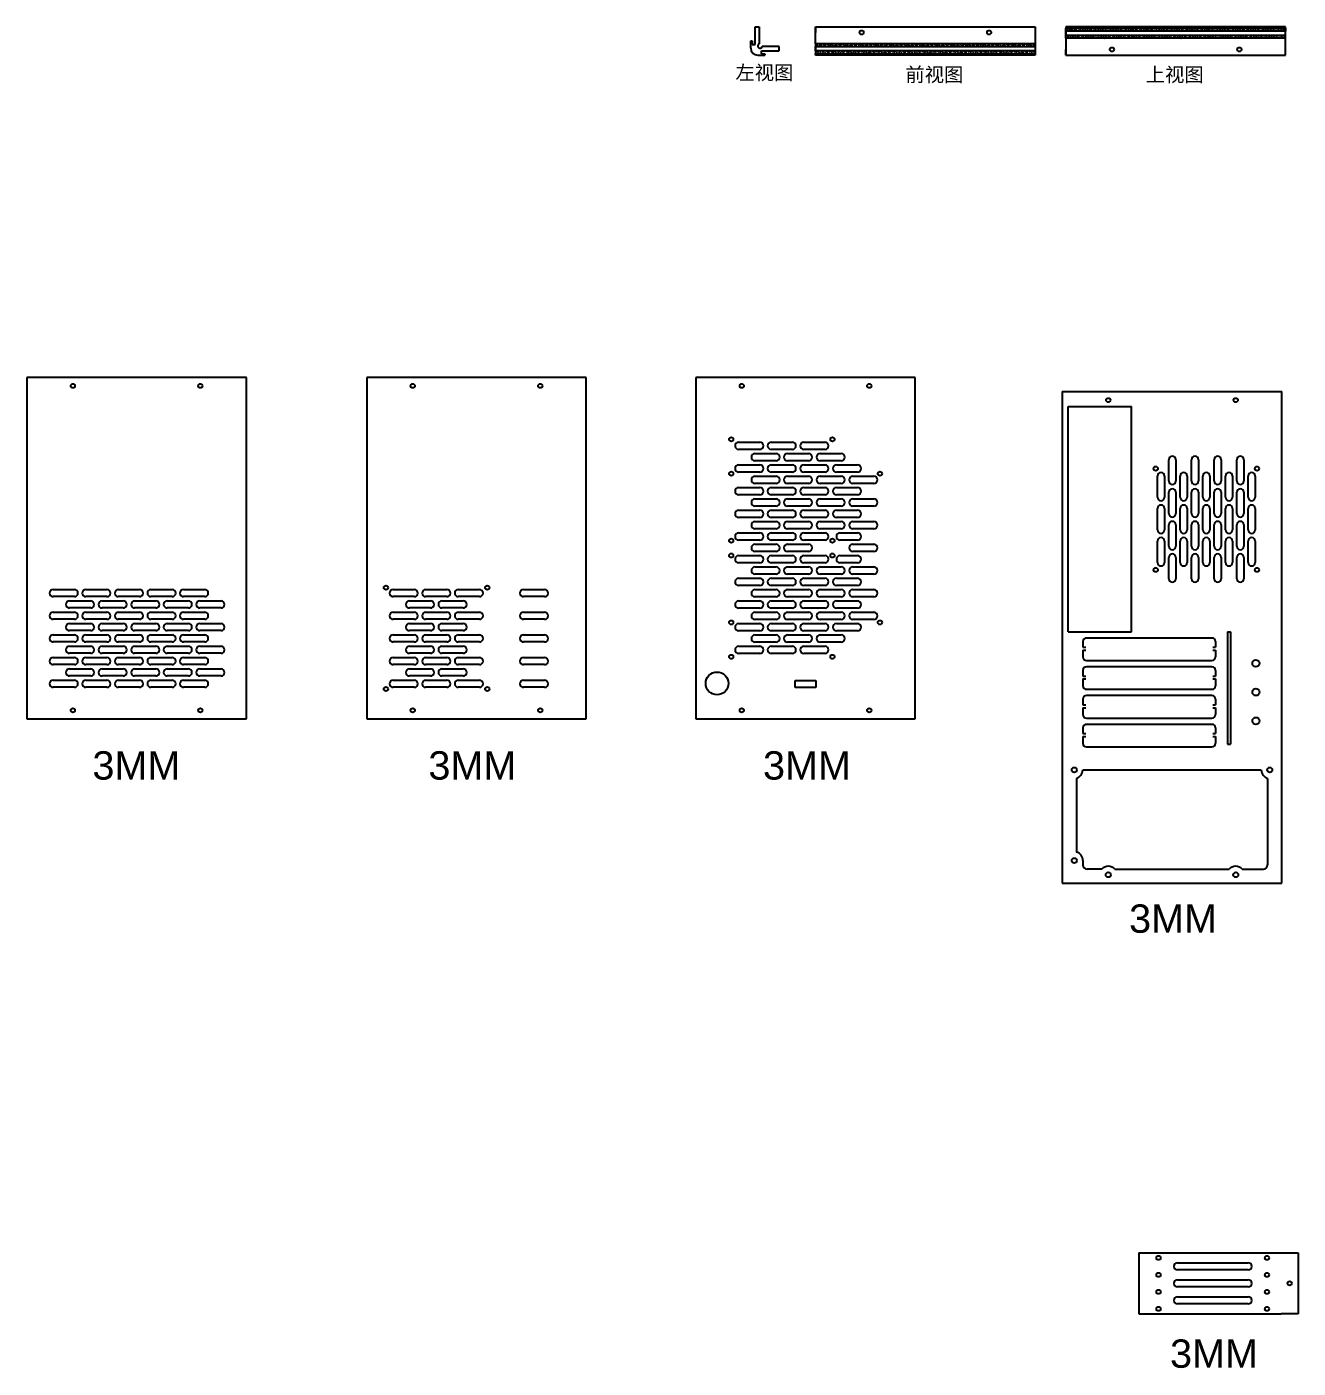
# Model space of a CAD drawing. Header units: millimetres. Extents: x 1161 to 6255, y 1546 to 2671.
# Drawn here: x 4456 to 5354, y 1648 to 2595 of the extents above; entities that cross this region are included whole.
import ezdxf

# ---------------------------------------------------------------- set-up
doc = ezdxf.new("R2010")
doc.units = ezdxf.units.MM
doc.linetypes.add('SLD-Solid', pattern=[0])
doc.styles.get("Standard").update_dxf_attribs({"font": 'arial.ttf'})

msp = doc.modelspace()

# ---------------------------------------------------------------- hatches: boundary and pattern name
h = msp.add_hatch()
h.set_pattern_fill('ANSI33', color=256, scale=0.4)
h.set_pattern_definition([(45, (588.9778, -189.0404), (-1.7960512, 1.7960512), []), (45, (590.774, -189.0404), (-1.7960512, 1.7960512), [1.27, -0.635])])
h.paths.add_polyline_path([(5344.584, 2592.21), (5344.584, 2594.21), (5189.584, 2594.21), (5189.584, 2592.21)])
h.paths.add_polyline_path([(5344.584, 2587.19), (5344.584, 2589.21), (5189.584, 2589.21), (5189.584, 2587.19)])
h = msp.add_hatch()
h.set_pattern_fill('ANSI33', color=256, scale=0.4)
h.set_pattern_definition([(45, (412.2905, -146.5035), (-1.7960512, 1.7960512), []), (45, (414.0865, -146.5035), (-1.7960512, 1.7960512), [1.27, -0.635])])
h.paths.add_polyline_path([(5012.897, 2578.21), (5012.897, 2576.21), (5167.897, 2576.21), (5167.897, 2578.21)])
h.paths.add_polyline_path([(5012.897, 2583.23), (5012.897, 2581.21), (5167.897, 2581.21), (5167.897, 2583.23)])

# ---------------------------------------------------------------- linework, layer by layer
for p, q in [((4970.122, 2582.71), (4970.122, 2595.21)), ((4970.122, 2595.21), (4973.122, 2595.21)), ((4973.122, 2595.21), (4973.122, 2583.23)), ((5012.897, 2595.21), (5167.897, 2595.21)), ((5012.897, 2583.23), (5012.897, 2595.21)), ((5012.897, 2595.21), (5012.897, 2591.21)), ((5167.897, 2595.21), (5167.897, 2583.23)), ((5344.584, 2595.21), (5189.584, 2595.21)), ((5189.584, 2595.21), (5189.584, 2594.21)), ((5189.584, 2589.21), (5189.584, 2594.21)), ((5189.584, 2594.21), (5344.584, 2594.21)), ((5344.584, 2592.21), (5344.584, 2595.21)), ((5344.584, 2594.21), (5344.584, 2592.21)), ((4967.122, 2580.21), (4967.122, 2585.21)), ((4967.122, 2585.21), (4968.122, 2585.21)), ((4968.122, 2585.21), (4968.122, 2582.71)), ((5344.584, 2592.21), (5189.584, 2592.21)), ((5189.584, 2592.21), (5189.584, 2589.21)), ((5189.584, 2589.21), (5344.584, 2589.21)), ((5189.584, 2587.19), (5189.584, 2589.21)), ((5344.584, 2587.19), (5189.584, 2587.19)), ((5189.584, 2587.19), (5189.584, 2575.21)), ((5344.584, 2589.21), (5344.584, 2592.21)), ((5344.584, 2587.19), (5344.584, 2589.21)), ((5344.584, 2575.21), (5344.584, 2587.19)), ((4968.122, 2582.71), (4970.122, 2582.71)), ((4972.122, 2575.21), (4977.122, 2575.21)), ((4974.622, 2576.21), (4974.622, 2578.21)), ((4974.622, 2578.21), (4987.122, 2578.21)), ((4974.622, 2576.21), (4977.122, 2576.21)), ((4987.122, 2581.21), (4975.142, 2581.21)), ((4977.122, 2576.21), (4977.122, 2575.21)), ((4987.122, 2578.21), (4987.122, 2581.21)), ((5167.897, 2583.23), (5012.897, 2583.23)), ((5012.897, 2583.23), (5012.897, 2581.21)), ((5012.897, 2581.21), (5167.897, 2581.21)), ((5012.897, 2578.21), (5012.897, 2581.21)), ((5012.897, 2581.21), (5012.897, 2576.21)), ((5167.897, 2578.21), (5012.897, 2578.21)), ((5012.897, 2576.21), (5167.897, 2576.21)), ((5012.897, 2575.21), (5012.897, 2576.21)), ((5167.897, 2575.21), (5012.897, 2575.21)), ((5167.897, 2583.23), (5167.897, 2581.21)), ((5167.897, 2581.21), (5167.897, 2578.21)), ((5167.897, 2576.21), (5167.897, 2578.21)), ((5167.897, 2578.21), (5167.897, 2575.21)), ((5189.584, 2575.21), (5189.584, 2579.21)), ((5189.584, 2575.21), (5344.584, 2575.21)), ((4456.069, 2347.791), (4456.069, 2106.811)), ((4611.069, 2347.791), (4456.069, 2347.791)), ((4611.069, 2106.811), (4611.069, 2347.791)), ((4696.008, 2347.791), (4696.008, 2106.811)), ((4851.008, 2347.791), (4696.008, 2347.791)), ((4851.008, 2106.811), (4851.008, 2347.791)), ((4928.289, 2347.791), (4928.289, 2106.811)), ((5083.289, 2347.791), (4928.289, 2347.791)), ((5083.289, 2106.811), (5083.289, 2347.791)), ((5186.99, 2337.709), (5186.99, 1990.713)), ((5186.99, 2337.709), (5341.99, 2337.709)), ((5341.99, 1990.713), (5341.99, 2337.709)), ((4958.528, 2301.974), (4973.528, 2301.974)), ((4981.528, 2301.974), (4996.528, 2301.974)), ((5004.528, 2301.974), (5019.528, 2301.974)), ((4973.528, 2296.974), (4958.528, 2296.974)), ((4970.028, 2293.974), (4985.028, 2293.974)), ((4996.528, 2296.974), (4981.528, 2296.974)), ((4993.028, 2293.974), (5008.028, 2293.974)), ((5019.528, 2296.974), (5004.528, 2296.974)), ((5019.528, 2296.974), (5012.028, 2296.974)), ((5016.028, 2293.974), (5031.028, 2293.974)), ((4958.528, 2285.974), (4973.528, 2285.974)), ((4985.028, 2288.974), (4970.028, 2288.974)), ((4981.528, 2285.974), (4996.528, 2285.974)), ((5008.028, 2288.974), (4993.028, 2288.974)), ((5004.528, 2285.974), (5019.528, 2285.974)), ((5031.028, 2288.974), (5016.028, 2288.974)), ((5027.528, 2285.974), (5042.528, 2285.974)), ((5262.239, 2274.676), (5262.239, 2289.676)), ((5267.239, 2289.676), (5267.239, 2274.676)), ((5278.239, 2274.676), (5278.239, 2289.676)), ((5283.239, 2289.676), (5283.239, 2274.676)), ((5294.239, 2274.676), (5294.239, 2289.676)), ((5299.239, 2289.676), (5299.239, 2274.676)), ((5310.239, 2274.676), (5310.239, 2289.676)), ((5315.239, 2289.676), (5315.239, 2274.676)), ((4973.528, 2280.974), (4958.528, 2280.974)), ((4970.028, 2277.974), (4985.028, 2277.974)), ((4985.028, 2272.974), (4970.028, 2272.974)), ((4996.528, 2280.974), (4981.528, 2280.974)), ((4993.028, 2277.974), (5008.028, 2277.974)), ((5008.028, 2272.974), (4993.028, 2272.974)), ((5019.528, 2280.974), (5004.528, 2280.974)), ((5016.028, 2277.974), (5031.028, 2277.974)), ((5031.028, 2272.974), (5016.028, 2272.974)), ((5042.528, 2280.974), (5027.528, 2280.974)), ((5039.028, 2277.974), (5054.028, 2277.974)), ((5054.028, 2272.974), (5039.028, 2272.974)), ((5254.239, 2263.176), (5254.239, 2278.176)), ((5259.239, 2278.176), (5259.239, 2263.176)), ((5270.239, 2263.176), (5270.239, 2278.176)), ((5275.239, 2278.176), (5275.239, 2263.176)), ((5286.239, 2263.176), (5286.239, 2278.176)), ((5291.239, 2278.176), (5291.239, 2263.176)), ((5302.239, 2263.176), (5302.239, 2278.176)), ((5307.239, 2278.176), (5307.239, 2263.176)), ((5318.239, 2263.176), (5318.239, 2278.176)), ((5323.239, 2278.176), (5323.239, 2263.176)), ((4958.528, 2269.974), (4973.528, 2269.974)), ((4973.528, 2264.974), (4958.528, 2264.974)), ((4981.528, 2269.974), (4996.528, 2269.974)), ((4996.528, 2264.974), (4981.528, 2264.974)), ((5004.528, 2269.974), (5019.528, 2269.974)), ((5019.528, 2264.974), (5004.528, 2264.974)), ((5027.528, 2269.974), (5042.528, 2269.974)), ((5042.528, 2264.974), (5027.528, 2264.974)), ((5262.239, 2251.676), (5262.239, 2266.676)), ((5267.239, 2266.676), (5267.239, 2251.676)), ((5278.239, 2251.676), (5278.239, 2266.676)), ((5283.239, 2266.676), (5283.239, 2251.676)), ((5294.239, 2251.676), (5294.239, 2266.676)), ((5299.239, 2266.676), (5299.239, 2251.676)), ((5310.239, 2251.676), (5310.239, 2266.676)), ((5315.239, 2266.676), (5315.239, 2251.676)), ((4958.528, 2253.974), (4973.528, 2253.974)), ((4970.028, 2261.974), (4985.028, 2261.974)), ((4985.028, 2256.974), (4970.028, 2256.974)), ((4981.528, 2253.974), (4996.528, 2253.974)), ((4993.028, 2261.974), (5008.028, 2261.974)), ((5008.028, 2256.974), (4993.028, 2256.974)), ((5004.528, 2253.974), (5019.528, 2253.974)), ((5016.028, 2261.974), (5031.028, 2261.974)), ((5031.028, 2256.974), (5016.028, 2256.974)), ((5027.528, 2253.974), (5042.528, 2253.974)), ((5039.028, 2261.974), (5054.028, 2261.974)), ((5054.028, 2256.974), (5039.028, 2256.974)), ((5254.239, 2240.176), (5254.239, 2255.176)), ((5259.239, 2255.176), (5259.239, 2240.176)), ((5270.239, 2240.176), (5270.239, 2255.176)), ((5275.239, 2255.176), (5275.239, 2240.176)), ((5286.239, 2240.176), (5286.239, 2255.176)), ((5291.239, 2255.176), (5291.239, 2240.176)), ((5302.239, 2240.176), (5302.239, 2255.176)), ((5307.239, 2255.176), (5307.239, 2240.176)), ((5318.239, 2240.176), (5318.239, 2255.176)), ((5323.239, 2255.176), (5323.239, 2240.176)), ((4973.528, 2248.974), (4958.528, 2248.974)), ((4970.028, 2245.974), (4985.028, 2245.974)), ((4996.528, 2248.974), (4981.528, 2248.974)), ((4993.028, 2245.974), (5008.028, 2245.974)), ((5019.528, 2248.974), (5004.528, 2248.974)), ((5016.028, 2245.974), (5031.028, 2245.974)), ((5042.528, 2248.974), (5027.528, 2248.974)), ((5039.028, 2245.974), (5054.028, 2245.974)), ((4958.528, 2237.974), (4973.528, 2237.974)), ((4985.028, 2240.974), (4970.028, 2240.974)), ((4981.528, 2237.974), (4996.528, 2237.974)), ((5008.028, 2240.974), (4993.028, 2240.974)), ((5004.528, 2237.974), (5019.528, 2237.974)), ((5031.028, 2240.974), (5016.028, 2240.974)), ((5030.028, 2237.974), (5042.528, 2237.974)), ((5054.028, 2240.974), (5039.028, 2240.974)), ((5262.239, 2228.676), (5262.239, 2243.676)), ((5267.239, 2243.676), (5267.239, 2228.676)), ((5278.239, 2228.676), (5278.239, 2243.676)), ((5283.239, 2243.676), (5283.239, 2228.676)), ((5294.239, 2228.676), (5294.239, 2243.676)), ((5299.239, 2243.676), (5299.239, 2228.676)), ((5310.239, 2228.676), (5310.239, 2243.676)), ((5315.239, 2243.676), (5315.239, 2228.676)), ((4973.528, 2232.974), (4958.528, 2232.974)), ((4970.028, 2229.974), (4985.028, 2229.974)), ((4985.028, 2224.974), (4970.028, 2224.974)), ((4996.528, 2232.974), (4981.528, 2232.974)), ((4993.028, 2229.974), (5008.028, 2229.974)), ((5008.028, 2224.974), (4993.028, 2224.974)), ((5019.528, 2232.974), (5004.528, 2232.974)), ((5042.528, 2232.974), (5030.028, 2232.974)), ((5039.028, 2229.974), (5054.028, 2229.974)), ((5054.028, 2224.974), (5039.028, 2224.974)), ((5254.239, 2217.176), (5254.239, 2232.176)), ((5259.239, 2232.176), (5259.239, 2217.176)), ((5270.239, 2217.176), (5270.239, 2232.176)), ((5275.239, 2232.176), (5275.239, 2217.176)), ((5286.239, 2217.176), (5286.239, 2232.176)), ((5291.239, 2232.176), (5291.239, 2217.176)), ((5302.239, 2217.176), (5302.239, 2232.176)), ((5307.239, 2232.176), (5307.239, 2217.176)), ((5318.239, 2217.176), (5318.239, 2232.176)), ((5323.239, 2232.176), (5323.239, 2217.176)), ((4958.528, 2221.974), (4973.528, 2221.974)), ((4973.528, 2216.974), (4958.528, 2216.974)), ((4981.528, 2221.974), (4996.528, 2221.974)), ((4996.528, 2216.974), (4981.528, 2216.974)), ((5004.528, 2221.974), (5019.528, 2221.974)), ((5019.528, 2216.974), (5004.528, 2216.974)), ((5030.028, 2221.974), (5042.528, 2221.974)), ((5042.528, 2216.974), (5030.028, 2216.974)), ((5262.239, 2205.676), (5262.239, 2220.676)), ((5267.239, 2220.676), (5267.239, 2205.676)), ((5278.239, 2205.676), (5278.239, 2220.676)), ((5283.239, 2220.676), (5283.239, 2205.676)), ((5294.239, 2205.676), (5294.239, 2220.676)), ((5299.239, 2220.676), (5299.239, 2205.676)), ((5310.239, 2205.676), (5310.239, 2220.676)), ((5315.239, 2220.676), (5315.239, 2205.676)), ((4456.069, 2211.791), (4456.069, 2207.541)), ((4696.008, 2211.791), (4696.008, 2207.541)), ((4958.528, 2205.974), (4973.528, 2205.974)), ((4970.028, 2213.974), (4985.028, 2213.974)), ((4985.028, 2208.974), (4970.028, 2208.974)), ((4981.528, 2205.974), (4996.528, 2205.974)), ((4993.028, 2213.974), (5008.028, 2213.974)), ((5008.028, 2208.974), (4993.028, 2208.974)), ((5004.528, 2205.974), (5019.528, 2205.974)), ((5016.028, 2213.974), (5031.028, 2213.974)), ((5031.028, 2208.974), (5016.028, 2208.974)), ((5027.528, 2205.974), (5042.528, 2205.974)), ((5039.028, 2213.974), (5054.028, 2213.974)), ((5054.028, 2208.974), (5039.028, 2208.974)), ((4474.665, 2198.036), (4489.665, 2198.036)), ((4497.665, 2198.036), (4512.665, 2198.036)), ((4520.665, 2198.036), (4535.665, 2198.036)), ((4543.665, 2198.036), (4558.665, 2198.036)), ((4566.665, 2198.036), (4581.665, 2198.036)), ((4714.604, 2198.036), (4729.604, 2198.036)), ((4737.604, 2198.036), (4752.604, 2198.036)), ((4760.604, 2198.036), (4775.604, 2198.036)), ((4806.604, 2198.036), (4821.604, 2198.036)), ((4973.528, 2200.974), (4958.528, 2200.974)), ((4970.028, 2197.974), (4985.028, 2197.974)), ((4996.528, 2200.974), (4981.528, 2200.974)), ((4993.028, 2197.974), (5008.028, 2197.974)), ((5019.528, 2200.974), (5004.528, 2200.974)), ((5016.028, 2197.974), (5031.028, 2197.974)), ((5042.528, 2200.974), (5027.528, 2200.974)), ((5039.028, 2197.974), (5054.028, 2197.974)), ((4489.665, 2193.036), (4474.665, 2193.036)), ((4486.165, 2190.036), (4501.165, 2190.036)), ((4512.665, 2193.036), (4497.665, 2193.036)), ((4509.165, 2190.036), (4524.165, 2190.036)), ((4535.665, 2193.036), (4520.665, 2193.036)), ((4532.165, 2190.036), (4547.165, 2190.036)), ((4558.665, 2193.036), (4543.665, 2193.036)), ((4555.165, 2190.036), (4570.165, 2190.036)), ((4581.665, 2193.036), (4566.665, 2193.036)), ((4578.165, 2190.036), (4593.165, 2190.036)), ((4729.604, 2193.036), (4714.604, 2193.036)), ((4726.104, 2190.036), (4741.104, 2190.036)), ((4752.604, 2193.036), (4737.604, 2193.036)), ((4749.104, 2190.036), (4764.104, 2190.036)), ((4775.604, 2193.036), (4760.604, 2193.036)), ((4821.604, 2193.036), (4806.604, 2193.036)), ((4958.528, 2189.974), (4973.528, 2189.974)), ((4985.028, 2192.974), (4970.028, 2192.974)), ((4981.528, 2189.974), (4996.528, 2189.974)), ((5008.028, 2192.974), (4993.028, 2192.974)), ((5004.528, 2189.974), (5019.528, 2189.974)), ((5031.028, 2192.974), (5016.028, 2192.974)), ((5027.528, 2189.974), (5042.528, 2189.974)), ((5054.028, 2192.974), (5039.028, 2192.974)), ((4474.665, 2182.036), (4489.665, 2182.036)), ((4501.165, 2185.036), (4486.165, 2185.036)), ((4497.665, 2182.036), (4512.665, 2182.036)), ((4524.165, 2185.036), (4509.165, 2185.036)), ((4520.665, 2182.036), (4535.665, 2182.036)), ((4547.165, 2185.036), (4532.165, 2185.036)), ((4543.665, 2182.036), (4558.665, 2182.036)), ((4570.165, 2185.036), (4555.165, 2185.036)), ((4566.665, 2182.036), (4581.665, 2182.036)), ((4593.165, 2185.036), (4578.165, 2185.036)), ((4714.604, 2182.036), (4729.604, 2182.036)), ((4741.104, 2185.036), (4726.104, 2185.036)), ((4737.604, 2182.036), (4752.604, 2182.036)), ((4764.104, 2185.036), (4749.104, 2185.036)), ((4760.604, 2182.036), (4775.604, 2182.036)), ((4806.604, 2182.036), (4821.604, 2182.036)), ((4973.528, 2184.974), (4958.528, 2184.974)), ((4970.028, 2181.974), (4985.028, 2181.974)), ((4996.528, 2184.974), (4981.528, 2184.974)), ((4993.028, 2181.974), (5008.028, 2181.974)), ((5019.528, 2184.974), (5004.528, 2184.974)), ((5016.028, 2181.974), (5031.028, 2181.974)), ((5042.528, 2184.974), (5027.528, 2184.974)), ((5039.028, 2181.974), (5054.028, 2181.974)), ((4489.665, 2177.036), (4474.665, 2177.036)), ((4486.165, 2174.036), (4501.165, 2174.036)), ((4501.165, 2169.036), (4486.165, 2169.036)), ((4512.665, 2177.036), (4497.665, 2177.036)), ((4509.165, 2174.036), (4524.165, 2174.036)), ((4524.165, 2169.036), (4509.165, 2169.036)), ((4535.665, 2177.036), (4520.665, 2177.036)), ((4532.165, 2174.036), (4547.165, 2174.036)), ((4547.165, 2169.036), (4532.165, 2169.036)), ((4558.665, 2177.036), (4543.665, 2177.036)), ((4555.165, 2174.036), (4570.165, 2174.036)), ((4570.165, 2169.036), (4555.165, 2169.036)), ((4581.665, 2177.036), (4566.665, 2177.036)), ((4578.165, 2174.036), (4593.165, 2174.036)), ((4593.165, 2169.036), (4578.165, 2169.036)), ((4729.604, 2177.036), (4714.604, 2177.036)), ((4726.104, 2174.036), (4741.104, 2174.036)), ((4741.104, 2169.036), (4726.104, 2169.036)), ((4752.604, 2177.036), (4737.604, 2177.036)), ((4749.104, 2174.036), (4764.104, 2174.036)), ((4764.104, 2169.036), (4749.104, 2169.036)), ((4775.604, 2177.036), (4760.604, 2177.036)), ((4821.604, 2177.036), (4806.604, 2177.036)), ((4958.528, 2173.974), (4973.528, 2173.974)), ((4973.528, 2168.974), (4958.528, 2168.974)), ((4985.028, 2176.974), (4970.028, 2176.974)), ((4981.528, 2173.974), (4996.528, 2173.974)), ((4996.528, 2168.974), (4981.528, 2168.974)), ((5008.028, 2176.974), (4993.028, 2176.974)), ((5004.528, 2173.974), (5019.528, 2173.974)), ((5019.528, 2168.974), (5004.528, 2168.974)), ((5031.028, 2176.974), (5016.028, 2176.974)), ((5027.528, 2173.974), (5042.528, 2173.974)), ((5042.528, 2168.974), (5027.528, 2168.974)), ((5054.028, 2176.974), (5039.028, 2176.974)), ((5303.723, 2168.277), (5303.723, 2088.902)), ((5303.723, 2168.277), (5305.723, 2168.277)), ((5305.723, 2168.277), (5305.723, 2088.902)), ((4474.665, 2166.036), (4489.665, 2166.036)), ((4489.665, 2161.036), (4474.665, 2161.036)), ((4497.665, 2166.036), (4512.665, 2166.036)), ((4512.665, 2161.036), (4497.665, 2161.036)), ((4520.665, 2166.036), (4535.665, 2166.036)), ((4535.665, 2161.036), (4520.665, 2161.036)), ((4543.665, 2166.036), (4558.665, 2166.036)), ((4558.665, 2161.036), (4543.665, 2161.036)), ((4566.665, 2166.036), (4581.665, 2166.036)), ((4581.665, 2161.036), (4566.665, 2161.036)), ((4714.604, 2166.036), (4729.604, 2166.036)), ((4729.604, 2161.036), (4714.604, 2161.036)), ((4737.604, 2166.036), (4752.604, 2166.036)), ((4752.604, 2161.036), (4737.604, 2161.036)), ((4760.604, 2166.036), (4775.604, 2166.036)), ((4775.604, 2161.036), (4760.604, 2161.036)), ((4806.604, 2166.036), (4821.604, 2166.036)), ((4821.604, 2161.036), (4806.604, 2161.036)), ((4970.028, 2165.974), (4985.028, 2165.974)), ((4985.028, 2160.974), (4970.028, 2160.974)), ((4993.028, 2165.974), (5008.028, 2165.974)), ((5008.028, 2160.974), (4993.028, 2160.974)), ((5016.028, 2165.974), (5031.028, 2165.974)), ((5031.028, 2160.974), (5016.028, 2160.974)), ((5201.58, 2161.292), (5201.58, 2157.292)), ((5295.255, 2161.292), (5295.255, 2157.292)), ((4474.665, 2150.036), (4489.665, 2150.036)), ((4486.165, 2158.036), (4501.165, 2158.036)), ((4501.165, 2153.036), (4486.165, 2153.036)), ((4497.665, 2150.036), (4512.665, 2150.036)), ((4509.165, 2158.036), (4524.165, 2158.036)), ((4524.165, 2153.036), (4509.165, 2153.036)), ((4520.665, 2150.036), (4535.665, 2150.036)), ((4532.165, 2158.036), (4547.165, 2158.036)), ((4547.165, 2153.036), (4532.165, 2153.036)), ((4543.665, 2150.036), (4558.665, 2150.036)), ((4555.165, 2158.036), (4570.165, 2158.036)), ((4570.165, 2153.036), (4555.165, 2153.036)), ((4566.665, 2150.036), (4581.665, 2150.036)), ((4578.165, 2158.036), (4593.165, 2158.036)), ((4593.165, 2153.036), (4578.165, 2153.036)), ((4714.604, 2150.036), (4729.604, 2150.036)), ((4726.104, 2158.036), (4741.104, 2158.036)), ((4741.104, 2153.036), (4726.104, 2153.036)), ((4737.604, 2150.036), (4752.604, 2150.036)), ((4749.104, 2158.036), (4764.104, 2158.036)), ((4764.104, 2153.036), (4749.104, 2153.036)), ((4760.604, 2150.036), (4775.604, 2150.036)), ((4806.604, 2150.036), (4821.604, 2150.036)), ((4958.528, 2157.974), (4973.528, 2157.974)), ((4973.528, 2152.974), (4958.528, 2152.974)), ((4981.528, 2157.974), (4996.528, 2157.974)), ((4996.528, 2152.974), (4981.528, 2152.974)), ((5004.528, 2157.974), (5019.528, 2157.974)), ((5019.528, 2152.974), (5004.528, 2152.974)), ((5201.58, 2157.292), (5203.58, 2157.292)), ((5201.58, 2155.292), (5201.58, 2150.497)), ((5201.58, 2155.292), (5203.58, 2155.292)), ((5293.255, 2157.292), (5295.255, 2157.292)), ((5293.255, 2155.292), (5295.255, 2155.292)), ((5295.255, 2155.292), (5295.255, 2150.497)), ((4489.665, 2145.036), (4474.665, 2145.036)), ((4486.165, 2142.036), (4501.165, 2142.036)), ((4512.665, 2145.036), (4497.665, 2145.036)), ((4509.165, 2142.036), (4524.165, 2142.036)), ((4535.665, 2145.036), (4520.665, 2145.036)), ((4532.165, 2142.036), (4547.165, 2142.036)), ((4558.665, 2145.036), (4543.665, 2145.036)), ((4555.165, 2142.036), (4570.165, 2142.036)), ((4581.665, 2145.036), (4566.665, 2145.036)), ((4578.165, 2142.036), (4593.165, 2142.036)), ((4729.604, 2145.036), (4714.604, 2145.036)), ((4726.104, 2142.036), (4741.104, 2142.036)), ((4752.604, 2145.036), (4737.604, 2145.036)), ((4749.104, 2142.036), (4764.104, 2142.036)), ((4775.604, 2145.036), (4760.604, 2145.036)), ((4821.604, 2145.036), (4806.604, 2145.036)), ((5201.58, 2140.972), (5201.58, 2136.972)), ((5295.255, 2140.972), (5295.255, 2136.972)), ((4474.665, 2134.036), (4489.665, 2134.036)), ((4501.165, 2137.036), (4486.165, 2137.036)), ((4497.665, 2134.036), (4512.665, 2134.036)), ((4524.165, 2137.036), (4509.165, 2137.036)), ((4520.665, 2134.036), (4535.665, 2134.036)), ((4547.165, 2137.036), (4532.165, 2137.036)), ((4543.665, 2134.036), (4558.665, 2134.036)), ((4570.165, 2137.036), (4555.165, 2137.036)), ((4566.665, 2134.036), (4581.665, 2134.036)), ((4593.165, 2137.036), (4578.165, 2137.036)), ((4714.604, 2134.036), (4729.604, 2134.036)), ((4741.104, 2137.036), (4726.104, 2137.036)), ((4737.604, 2134.036), (4752.604, 2134.036)), ((4764.104, 2137.036), (4749.104, 2137.036)), ((4760.604, 2134.036), (4775.604, 2134.036)), ((4806.604, 2134.036), (4821.604, 2134.036)), ((4998.539, 2133.811), (5013.039, 2133.811)), ((4998.539, 2128.811), (4998.539, 2133.811)), ((5013.039, 2133.811), (5013.039, 2128.811)), ((5201.58, 2136.972), (5203.58, 2136.972)), ((5201.58, 2134.972), (5201.58, 2130.177)), ((5201.58, 2134.972), (5203.58, 2134.972)), ((5293.255, 2136.972), (5295.255, 2136.972)), ((5293.255, 2134.972), (5295.255, 2134.972)), ((5295.255, 2134.972), (5295.255, 2130.177)), ((4489.665, 2129.036), (4474.665, 2129.036)), ((4512.665, 2129.036), (4497.665, 2129.036)), ((4535.665, 2129.036), (4520.665, 2129.036)), ((4558.665, 2129.036), (4543.665, 2129.036)), ((4581.665, 2129.036), (4566.665, 2129.036)), ((4729.604, 2129.036), (4714.604, 2129.036)), ((4752.604, 2129.036), (4737.604, 2129.036)), ((4775.604, 2129.036), (4760.604, 2129.036)), ((4821.604, 2129.036), (4806.604, 2129.036)), ((5013.039, 2128.811), (4998.539, 2128.811)), ((5201.58, 2120.652), (5201.58, 2116.652)), ((5201.58, 2116.652), (5203.58, 2116.652)), ((5201.58, 2114.652), (5201.58, 2109.857)), ((5201.58, 2114.652), (5203.58, 2114.652)), ((5293.255, 2116.652), (5295.255, 2116.652)), ((5293.255, 2114.652), (5295.255, 2114.652)), ((5295.255, 2120.652), (5295.255, 2116.652)), ((5295.255, 2114.652), (5295.255, 2109.857)), ((4456.069, 2106.811), (4611.069, 2106.811)), ((4696.008, 2106.811), (4851.008, 2106.811)), ((4928.289, 2106.811), (5083.289, 2106.811)), ((5201.58, 2100.332), (5201.58, 2096.332)), ((5201.58, 2096.332), (5203.58, 2096.332)), ((5201.58, 2094.332), (5201.58, 2089.537)), ((5201.58, 2094.332), (5203.58, 2094.332)), ((5293.255, 2096.332), (5295.255, 2096.332)), ((5293.255, 2094.332), (5295.255, 2094.332)), ((5295.255, 2100.332), (5295.255, 2096.332)), ((5295.255, 2094.332), (5295.255, 2089.537)), ((5303.723, 2088.902), (5305.723, 2088.902)), ((5196.99, 2064.713), (5196.99, 2012.713)), ((5201.49, 2070.713), (5327.49, 2070.713)), ((5331.99, 2064.713), (5331.99, 2003.713)), ((5201.49, 2006.713), (5201.49, 2003.713)), ((5214.917, 2000.713), (5204.49, 2000.713)), ((5224.063, 2000.713), (5304.917, 2000.713)), ((5314.063, 2000.713), (5328.99, 2000.713)), ((5186.99, 1990.713), (5341.99, 1990.713)), ((5240.952, 1729.838), (5341.552, 1729.838)), ((5240.952, 1729.838), (5240.952, 1686.838)), ((5341.552, 1729.838), (5347.552, 1729.838)), ((5347.552, 1729.838), (5353.552, 1729.838)), ((5353.552, 1729.838), (5353.552, 1686.838)), ((5268.252, 1722.838), (5318.252, 1722.838)), ((5318.252, 1717.838), (5268.252, 1717.838)), ((5268.252, 1710.838), (5318.252, 1710.838)), ((5318.252, 1705.838), (5268.252, 1705.838)), ((5268.252, 1698.838), (5318.252, 1698.838)), ((5240.952, 1686.838), (5341.552, 1686.838)), ((5318.252, 1693.838), (5268.252, 1693.838)), ((5353.552, 1686.838), (5341.552, 1686.838))]:
    msp.add_line(p, q)
at = {"color": 7, "linetype": 'SLD-Solid'}
for p, q in [((5191.166, 2168.172), (5191.166, 2327.176)), ((5191.166, 2327.176), (5235.87, 2327.176)), ((5235.87, 2168.172), (5235.87, 2327.176)), ((5191.166, 2168.172), (5235.87, 2168.172)), ((5292.715, 2163.832), (5204.12, 2163.832)), ((5204.12, 2147.957), (5292.715, 2147.957)), ((5292.715, 2143.512), (5204.12, 2143.512)), ((5204.12, 2127.637), (5292.715, 2127.637)), ((5292.715, 2123.192), (5204.12, 2123.192)), ((5204.12, 2107.317), (5292.715, 2107.317)), ((5292.715, 2102.872), (5204.12, 2102.872)), ((5204.12, 2086.997), (5292.715, 2086.997))]:
    msp.add_line(p, q, dxfattribs=at)
for centre, radius in [((5045.397, 2591.21), 1.5), ((5135.397, 2591.21), 1.5), ((5222.084, 2579.21), 1.5), ((5312.084, 2579.21), 1.5), ((4488.569, 2341.791), 1.5), ((4578.569, 2341.791), 1.5), ((4728.508, 2341.791), 1.5), ((4818.508, 2341.791), 1.5), ((4960.789, 2341.791), 1.5), ((5050.789, 2341.791), 1.5), ((5219.49, 2331.709), 1.5), ((5309.49, 2331.709), 1.5), ((4953.289, 2304.051), 1.5), ((5024.789, 2304.051), 1.5), ((5252.989, 2283.426), 1.5), ((5324.489, 2283.426), 1.5), ((4953.289, 2279.801), 1.5), ((5058.289, 2279.801), 1.5), ((4953.289, 2232.551), 1.5), ((5024.789, 2232.551), 1.5), ((4953.289, 2222.051), 1.5), ((5024.789, 2222.051), 1.5), ((5252.989, 2211.926), 1.5), ((5324.489, 2211.926), 1.5), ((4709.589, 2199.346), 1.5), ((4781.089, 2199.346), 1.5), ((4953.289, 2174.801), 1.5), ((5058.289, 2174.801), 1.5), ((4953.289, 2150.551), 1.5), ((5024.789, 2150.551), 1.5), ((4943.289, 2131.811), 8), ((5323.723, 2145.957), 2.5), ((4709.589, 2127.846), 1.5), ((4781.089, 2127.846), 1.5), ((5323.723, 2125.637), 2.5), ((4488.569, 2112.811), 1.5), ((4578.569, 2112.811), 1.5), ((4728.508, 2112.811), 1.5), ((4818.508, 2112.811), 1.5), ((4960.789, 2112.811), 1.5), ((5050.789, 2112.811), 1.5), ((5323.723, 2105.317), 2.5), ((5195.49, 2070.713), 1.75), ((5333.49, 2070.713), 1.75), ((5195.49, 2006.713), 1.75), ((5219.49, 1996.713), 1.75), ((5309.49, 1996.713), 1.75), ((5254.952, 1726.338), 1.5), ((5331.552, 1726.338), 1.5), ((5254.952, 1714.338), 1.5), ((5331.552, 1714.338), 1.5), ((5347.552, 1708.338), 1.5), ((5254.952, 1702.338), 1.5), ((5331.552, 1702.338), 1.5), ((5254.952, 1690.338), 1.5), ((5331.552, 1690.338), 1.5)]:
    msp.add_circle(centre, radius)
for centre, radius, start, end in [((4972.122, 2580.21), 5, 180, 270), ((4973.622, 2581.71), 1.6, 108.209957, 341.790043), ((4958.528, 2299.474), 2.5, 90, 270), ((4973.528, 2299.474), 2.5, 270, 90), ((4981.528, 2299.474), 2.5, 90, 270), ((4996.528, 2299.474), 2.5, 270, 90), ((5004.528, 2299.474), 2.5, 90, 270), ((5019.528, 2299.474), 2.5, 270, 90), ((4970.028, 2291.474), 2.5, 90, 270), ((4985.028, 2291.474), 2.5, 270, 90), ((4993.028, 2291.474), 2.5, 90, 270), ((5008.028, 2291.474), 2.5, 270, 90), ((5016.028, 2291.474), 2.5, 90, 270), ((5031.028, 2291.474), 2.5, 270, 90), ((5264.739, 2289.676), 2.5, 0, 180), ((5280.739, 2289.676), 2.5, 0, 180), ((5296.739, 2289.676), 2.5, 0, 180), ((5312.739, 2289.676), 2.5, 0, 180), ((4958.528, 2283.474), 2.5, 90, 270), ((4973.528, 2283.474), 2.5, 270, 90), ((4981.528, 2283.474), 2.5, 90, 270), ((4996.528, 2283.474), 2.5, 270, 90), ((5004.528, 2283.474), 2.5, 90, 270), ((5019.528, 2283.474), 2.5, 270, 90), ((5027.528, 2283.474), 2.5, 90, 270), ((5042.528, 2283.474), 2.5, 270, 90), ((4970.028, 2275.474), 2.5, 90, 270), ((4985.028, 2275.474), 2.5, 270, 90), ((4993.028, 2275.474), 2.5, 90, 270), ((5008.028, 2275.474), 2.5, 270, 90), ((5016.028, 2275.474), 2.5, 90, 270), ((5031.028, 2275.474), 2.5, 270, 90), ((5039.028, 2275.474), 2.5, 90, 270), ((5054.028, 2275.474), 2.5, 270, 90), ((5256.739, 2278.176), 2.5, 0, 180), ((5264.739, 2274.676), 2.5, 180, 0), ((5272.739, 2278.176), 2.5, 0, 180), ((5280.739, 2274.676), 2.5, 180, 0), ((5288.739, 2278.176), 2.5, 0, 180), ((5296.739, 2274.676), 2.5, 180, 0), ((5304.739, 2278.176), 2.5, 0, 180), ((5312.739, 2274.676), 2.5, 180, 0), ((5320.739, 2278.176), 2.5, 0, 180), ((4958.528, 2267.474), 2.5, 90, 270), ((4973.528, 2267.474), 2.5, 270, 90), ((4981.528, 2267.474), 2.5, 90, 270), ((4996.528, 2267.474), 2.5, 270, 90), ((5004.528, 2267.474), 2.5, 90, 270), ((5019.528, 2267.474), 2.5, 270, 90), ((5027.528, 2267.474), 2.5, 90, 270), ((5042.528, 2267.474), 2.5, 270, 90), ((5256.739, 2263.176), 2.5, 180, 0), ((5264.739, 2266.676), 2.5, 0, 180), ((5272.739, 2263.176), 2.5, 180, 0), ((5280.739, 2266.676), 2.5, 0, 180), ((5288.739, 2263.176), 2.5, 180, 0), ((5296.739, 2266.676), 2.5, 0, 180), ((5304.739, 2263.176), 2.5, 180, 0), ((5312.739, 2266.676), 2.5, 0, 180), ((5320.739, 2263.176), 2.5, 180, 0), ((4958.528, 2251.474), 2.5, 90, 270), ((4970.028, 2259.474), 2.5, 90, 270), ((4973.528, 2251.474), 2.5, 270, 90), ((4981.528, 2251.474), 2.5, 90, 270), ((4985.028, 2259.474), 2.5, 270, 90), ((4993.028, 2259.474), 2.5, 90, 270), ((4996.528, 2251.474), 2.5, 270, 90), ((5004.528, 2251.474), 2.5, 90, 270), ((5008.028, 2259.474), 2.5, 270, 90), ((5016.028, 2259.474), 2.5, 90, 270), ((5019.528, 2251.474), 2.5, 270, 90), ((5027.528, 2251.474), 2.5, 90, 270), ((5031.028, 2259.474), 2.5, 270, 90), ((5039.028, 2259.474), 2.5, 90, 270), ((5042.528, 2251.474), 2.5, 270, 90), ((5054.028, 2259.474), 2.5, 270, 90), ((5256.739, 2255.176), 2.5, 0, 180), ((5272.739, 2255.176), 2.5, 0, 180), ((5288.739, 2255.176), 2.5, 0, 180), ((5304.739, 2255.176), 2.5, 0, 180), ((5320.739, 2255.176), 2.5, 0, 180), ((4970.028, 2243.474), 2.5, 90, 270), ((4985.028, 2243.474), 2.5, 270, 90), ((4993.028, 2243.474), 2.5, 90, 270), ((5008.028, 2243.474), 2.5, 270, 90), ((5016.028, 2243.474), 2.5, 90, 270), ((5031.028, 2243.474), 2.5, 270, 90), ((5039.028, 2243.474), 2.5, 90, 270), ((5054.028, 2243.474), 2.5, 270, 90), ((5264.739, 2251.676), 2.5, 180, 0), ((5264.739, 2243.676), 2.5, 0, 180), ((5280.739, 2251.676), 2.5, 180, 0), ((5280.739, 2243.676), 2.5, 0, 180), ((5296.739, 2251.676), 2.5, 180, 0), ((5296.739, 2243.676), 2.5, 0, 180), ((5312.739, 2251.676), 2.5, 180, 0), ((5312.739, 2243.676), 2.5, 0, 180), ((4958.528, 2235.474), 2.5, 90, 270), ((4973.528, 2235.474), 2.5, 270, 90), ((4981.528, 2235.474), 2.5, 90, 270), ((4996.528, 2235.474), 2.5, 270, 90), ((5004.528, 2235.474), 2.5, 90, 270), ((5019.528, 2235.474), 2.5, 270, 90), ((5030.028, 2235.474), 2.5, 90, 270), ((5042.528, 2235.474), 2.5, 270, 90), ((5256.739, 2240.176), 2.5, 180, 0), ((5256.739, 2232.176), 2.5, 0, 180), ((5272.739, 2240.176), 2.5, 180, 0), ((5272.739, 2232.176), 2.5, 0, 180), ((5288.739, 2240.176), 2.5, 180, 0), ((5288.739, 2232.176), 2.5, 0, 180), ((5304.739, 2240.176), 2.5, 180, 0), ((5304.739, 2232.176), 2.5, 0, 180), ((5320.739, 2240.176), 2.5, 180, 0), ((5320.739, 2232.176), 2.5, 0, 180), ((4970.028, 2227.474), 2.5, 90, 270), ((4985.028, 2227.474), 2.5, 270, 90), ((4993.028, 2227.474), 2.5, 90, 270), ((5008.028, 2227.474), 2.5, 270, 90), ((5039.028, 2227.474), 2.5, 90, 270), ((5054.028, 2227.474), 2.5, 270, 90), ((5264.739, 2228.676), 2.5, 180, 0), ((5280.739, 2228.676), 2.5, 180, 0), ((5296.739, 2228.676), 2.5, 180, 0), ((5312.739, 2228.676), 2.5, 180, 0), ((4958.528, 2219.474), 2.5, 90, 270), ((4973.528, 2219.474), 2.5, 270, 90), ((4981.528, 2219.474), 2.5, 90, 270), ((4996.528, 2219.474), 2.5, 270, 90), ((5004.528, 2219.474), 2.5, 90, 270), ((5019.528, 2219.474), 2.5, 270, 90), ((5030.028, 2219.474), 2.5, 90, 270), ((5042.528, 2219.474), 2.5, 270, 90), ((5256.739, 2217.176), 2.5, 180, 0), ((5264.739, 2220.676), 2.5, 0, 180), ((5272.739, 2217.176), 2.5, 180, 0), ((5280.739, 2220.676), 2.5, 0, 180), ((5288.739, 2217.176), 2.5, 180, 0), ((5296.739, 2220.676), 2.5, 0, 180), ((5304.739, 2217.176), 2.5, 180, 0), ((5312.739, 2220.676), 2.5, 0, 180), ((5320.739, 2217.176), 2.5, 180, 0), ((4958.528, 2203.474), 2.5, 90, 270), ((4970.028, 2211.474), 2.5, 90, 270), ((4973.528, 2203.474), 2.5, 270, 90), ((4981.528, 2203.474), 2.5, 90, 270), ((4985.028, 2211.474), 2.5, 270, 90), ((4993.028, 2211.474), 2.5, 90, 270), ((4996.528, 2203.474), 2.5, 270, 90), ((5004.528, 2203.474), 2.5, 90, 270), ((5008.028, 2211.474), 2.5, 270, 90), ((5016.028, 2211.474), 2.5, 90, 270), ((5019.528, 2203.474), 2.5, 270, 90), ((5027.528, 2203.474), 2.5, 90, 270), ((5031.028, 2211.474), 2.5, 270, 90), ((5039.028, 2211.474), 2.5, 90, 270), ((5042.528, 2203.474), 2.5, 270, 90), ((5054.028, 2211.474), 2.5, 270, 90), ((4474.665, 2195.536), 2.5, 90, 270), ((4489.665, 2195.536), 2.5, 270, 90), ((4497.665, 2195.536), 2.5, 90, 270), ((4512.665, 2195.536), 2.5, 270, 90), ((4520.665, 2195.536), 2.5, 90, 270), ((4535.665, 2195.536), 2.5, 270, 90), ((4543.665, 2195.536), 2.5, 90, 270), ((4558.665, 2195.536), 2.5, 270, 90), ((4566.665, 2195.536), 2.5, 90, 270), ((4581.665, 2195.536), 2.5, 270, 90), ((4714.604, 2195.536), 2.5, 90, 270), ((4729.604, 2195.536), 2.5, 270, 90), ((4737.604, 2195.536), 2.5, 90, 270), ((4752.604, 2195.536), 2.5, 270, 90), ((4760.604, 2195.536), 2.5, 90, 270), ((4775.604, 2195.536), 2.5, 270, 90), ((4806.604, 2195.536), 2.5, 90, 270), ((4821.604, 2195.536), 2.5, 270, 90), ((4970.028, 2195.474), 2.5, 90, 270), ((4985.028, 2195.474), 2.5, 270, 90), ((4993.028, 2195.474), 2.5, 90, 270), ((5008.028, 2195.474), 2.5, 270, 90), ((5016.028, 2195.474), 2.5, 90, 270), ((5031.028, 2195.474), 2.5, 270, 90), ((5039.028, 2195.474), 2.5, 90, 270), ((5054.028, 2195.474), 2.5, 270, 90), ((5264.739, 2205.676), 2.5, 180, 0), ((5280.739, 2205.676), 2.5, 180, 0), ((5296.739, 2205.676), 2.5, 180, 0), ((5312.739, 2205.676), 2.5, 180, 0), ((4486.165, 2187.536), 2.5, 90, 270), ((4501.165, 2187.536), 2.5, 270, 90), ((4509.165, 2187.536), 2.5, 90, 270), ((4524.165, 2187.536), 2.5, 270, 90), ((4532.165, 2187.536), 2.5, 90, 270), ((4547.165, 2187.536), 2.5, 270, 90), ((4555.165, 2187.536), 2.5, 90, 270), ((4570.165, 2187.536), 2.5, 270, 90), ((4578.165, 2187.536), 2.5, 90, 270), ((4593.165, 2187.536), 2.5, 270, 90), ((4726.104, 2187.536), 2.5, 90, 270), ((4741.104, 2187.536), 2.5, 270, 90), ((4749.104, 2187.536), 2.5, 90, 270), ((4764.104, 2187.536), 2.5, 270, 90), ((4958.528, 2187.474), 2.5, 90, 270), ((4973.528, 2187.474), 2.5, 270, 90), ((4981.528, 2187.474), 2.5, 90, 270), ((4996.528, 2187.474), 2.5, 270, 90), ((5004.528, 2187.474), 2.5, 90, 270), ((5019.528, 2187.474), 2.5, 270, 90), ((5027.528, 2187.474), 2.5, 90, 270), ((5042.528, 2187.474), 2.5, 270, 90), ((4474.665, 2179.536), 2.5, 90, 270), ((4489.665, 2179.536), 2.5, 270, 90), ((4497.665, 2179.536), 2.5, 90, 270), ((4512.665, 2179.536), 2.5, 270, 90), ((4520.665, 2179.536), 2.5, 90, 270), ((4535.665, 2179.536), 2.5, 270, 90), ((4543.665, 2179.536), 2.5, 90, 270), ((4558.665, 2179.536), 2.5, 270, 90), ((4566.665, 2179.536), 2.5, 90, 270), ((4581.665, 2179.536), 2.5, 270, 90), ((4714.604, 2179.536), 2.5, 90, 270), ((4729.604, 2179.536), 2.5, 270, 90), ((4737.604, 2179.536), 2.5, 90, 270), ((4752.604, 2179.536), 2.5, 270, 90), ((4760.604, 2179.536), 2.5, 90, 270), ((4775.604, 2179.536), 2.5, 270, 90), ((4806.604, 2179.536), 2.5, 90, 270), ((4821.604, 2179.536), 2.5, 270, 90), ((4970.028, 2179.474), 2.5, 90, 270), ((4985.028, 2179.474), 2.5, 270, 90), ((4993.028, 2179.474), 2.5, 90, 270), ((5008.028, 2179.474), 2.5, 270, 90), ((5016.028, 2179.474), 2.5, 90, 270), ((5031.028, 2179.474), 2.5, 270, 90), ((5039.028, 2179.474), 2.5, 90, 270), ((5054.028, 2179.474), 2.5, 270, 90), ((4486.165, 2171.536), 2.5, 90, 270), ((4501.165, 2171.536), 2.5, 270, 90), ((4509.165, 2171.536), 2.5, 90, 270), ((4524.165, 2171.536), 2.5, 270, 90), ((4532.165, 2171.536), 2.5, 90, 270), ((4547.165, 2171.536), 2.5, 270, 90), ((4555.165, 2171.536), 2.5, 90, 270), ((4570.165, 2171.536), 2.5, 270, 90), ((4578.165, 2171.536), 2.5, 90, 270), ((4593.165, 2171.536), 2.5, 270, 90), ((4726.104, 2171.536), 2.5, 90, 270), ((4741.104, 2171.536), 2.5, 270, 90), ((4749.104, 2171.536), 2.5, 90, 270), ((4764.104, 2171.536), 2.5, 270, 90), ((4958.528, 2171.474), 2.5, 90, 270), ((4973.528, 2171.474), 2.5, 270, 90), ((4981.528, 2171.474), 2.5, 90, 270), ((4996.528, 2171.474), 2.5, 270, 90), ((5004.528, 2171.474), 2.5, 90, 270), ((5019.528, 2171.474), 2.5, 270, 90), ((5027.528, 2171.474), 2.5, 90, 270), ((5042.528, 2171.474), 2.5, 270, 90), ((4474.665, 2163.536), 2.5, 90, 270), ((4489.665, 2163.536), 2.5, 270, 90), ((4497.665, 2163.536), 2.5, 90, 270), ((4512.665, 2163.536), 2.5, 270, 90), ((4520.665, 2163.536), 2.5, 90, 270), ((4535.665, 2163.536), 2.5, 270, 90), ((4543.665, 2163.536), 2.5, 90, 270), ((4558.665, 2163.536), 2.5, 270, 90), ((4566.665, 2163.536), 2.5, 90, 270), ((4581.665, 2163.536), 2.5, 270, 90), ((4714.604, 2163.536), 2.5, 90, 270), ((4729.604, 2163.536), 2.5, 270, 90), ((4737.604, 2163.536), 2.5, 90, 270), ((4752.604, 2163.536), 2.5, 270, 90), ((4760.604, 2163.536), 2.5, 90, 270), ((4775.604, 2163.536), 2.5, 270, 90), ((4806.604, 2163.536), 2.5, 90, 270), ((4821.604, 2163.536), 2.5, 270, 90), ((4970.028, 2163.474), 2.5, 90, 270), ((4985.028, 2163.474), 2.5, 270, 90), ((4993.028, 2163.474), 2.5, 90, 270), ((5008.028, 2163.474), 2.5, 270, 90), ((5016.028, 2163.474), 2.5, 90, 270), ((5031.028, 2163.474), 2.5, 270, 90), ((4474.665, 2147.536), 2.5, 90, 270), ((4486.165, 2155.536), 2.5, 90, 270), ((4489.665, 2147.536), 2.5, 270, 90), ((4497.665, 2147.536), 2.5, 90, 270), ((4501.165, 2155.536), 2.5, 270, 90), ((4509.165, 2155.536), 2.5, 90, 270), ((4512.665, 2147.536), 2.5, 270, 90), ((4520.665, 2147.536), 2.5, 90, 270), ((4524.165, 2155.536), 2.5, 270, 90), ((4532.165, 2155.536), 2.5, 90, 270), ((4535.665, 2147.536), 2.5, 270, 90), ((4543.665, 2147.536), 2.5, 90, 270), ((4547.165, 2155.536), 2.5, 270, 90), ((4555.165, 2155.536), 2.5, 90, 270), ((4558.665, 2147.536), 2.5, 270, 90), ((4566.665, 2147.536), 2.5, 90, 270), ((4570.165, 2155.536), 2.5, 270, 90), ((4578.165, 2155.536), 2.5, 90, 270), ((4581.665, 2147.536), 2.5, 270, 90), ((4593.165, 2155.536), 2.5, 270, 90), ((4714.604, 2147.536), 2.5, 90, 270), ((4726.104, 2155.536), 2.5, 90, 270), ((4729.604, 2147.536), 2.5, 270, 90), ((4737.604, 2147.536), 2.5, 90, 270), ((4741.104, 2155.536), 2.5, 270, 90), ((4749.104, 2155.536), 2.5, 90, 270), ((4752.604, 2147.536), 2.5, 270, 90), ((4760.604, 2147.536), 2.5, 90, 270), ((4764.104, 2155.536), 2.5, 270, 90), ((4775.604, 2147.536), 2.5, 270, 90), ((4806.604, 2147.536), 2.5, 90, 270), ((4821.604, 2147.536), 2.5, 270, 90), ((4958.528, 2155.474), 2.5, 90, 270), ((4973.528, 2155.474), 2.5, 270, 90), ((4981.528, 2155.474), 2.5, 90, 270), ((4996.528, 2155.474), 2.5, 270, 90), ((5004.528, 2155.474), 2.5, 90, 270), ((5019.528, 2155.474), 2.5, 270, 90), ((4486.165, 2139.536), 2.5, 90, 270), ((4501.165, 2139.536), 2.5, 270, 90), ((4509.165, 2139.536), 2.5, 90, 270), ((4524.165, 2139.536), 2.5, 270, 90), ((4532.165, 2139.536), 2.5, 90, 270), ((4547.165, 2139.536), 2.5, 270, 90), ((4555.165, 2139.536), 2.5, 90, 270), ((4570.165, 2139.536), 2.5, 270, 90), ((4578.165, 2139.536), 2.5, 90, 270), ((4593.165, 2139.536), 2.5, 270, 90), ((4726.104, 2139.536), 2.5, 90, 270), ((4741.104, 2139.536), 2.5, 270, 90), ((4749.104, 2139.536), 2.5, 90, 270), ((4764.104, 2139.536), 2.5, 270, 90), ((4474.665, 2131.536), 2.5, 90, 270), ((4489.665, 2131.536), 2.5, 270, 90), ((4497.665, 2131.536), 2.5, 90, 270), ((4512.665, 2131.536), 2.5, 270, 90), ((4520.665, 2131.536), 2.5, 90, 270), ((4535.665, 2131.536), 2.5, 270, 90), ((4543.665, 2131.536), 2.5, 90, 270), ((4558.665, 2131.536), 2.5, 270, 90), ((4566.665, 2131.536), 2.5, 90, 270), ((4581.665, 2131.536), 2.5, 270, 90), ((4714.604, 2131.536), 2.5, 90, 270), ((4729.604, 2131.536), 2.5, 270, 90), ((4737.604, 2131.536), 2.5, 90, 270), ((4752.604, 2131.536), 2.5, 270, 90), ((4760.604, 2131.536), 2.5, 90, 270), ((4775.604, 2131.536), 2.5, 270, 90), ((4806.604, 2131.536), 2.5, 90, 270), ((4821.604, 2131.536), 2.5, 270, 90), ((5194.932, 2070.945), 6.562, 288.280002, 357.980202), ((5334.049, 2070.945), 6.562, 182.019798, 251.719998), ((5195.728, 2007.079), 5.774, 356.366576, 77.373219), ((5204.49, 2003.713), 3, 180, 270), ((5219.49, 1996.446), 6.255, 43.016975, 136.983025), ((5309.49, 1996.446), 6.255, 43.016975, 136.983025), ((5328.99, 2003.713), 3, 270, 0), ((5268.252, 1720.338), 2.5, 90, 270), ((5318.252, 1720.338), 2.5, 270, 90), ((5268.252, 1708.338), 2.5, 90, 270), ((5318.252, 1708.338), 2.5, 270, 90), ((5268.252, 1696.338), 2.5, 90, 270), ((5318.252, 1696.338), 2.5, 270, 90)]:
    msp.add_arc(centre, radius, start, end)
for centre, start, end in [((5204.12, 2161.292), 90, 180), ((5292.715, 2161.292), 0, 90), ((5204.12, 2150.497), 180, 270), ((5292.715, 2150.497), 270, 0), ((5204.12, 2140.972), 90, 180), ((5292.715, 2140.972), 0, 90), ((5204.12, 2130.177), 180, 270), ((5292.715, 2130.177), 270, 0), ((5204.12, 2120.652), 90, 180), ((5292.715, 2120.652), 0, 90), ((5204.12, 2109.857), 180, 270), ((5204.12, 2100.332), 90, 180), ((5292.715, 2109.857), 270, 0), ((5292.715, 2100.332), 0, 90), ((5204.12, 2089.537), 180, 270), ((5292.715, 2089.537), 270, 0)]:
    msp.add_arc(centre, 2.54, start, end, dxfattribs=at)

# ---------------------------------------------------------------- texts
at = {"attachment_point": 1}
for s, width, insert, char_height in [('{\\fSimSun|b0|i0|c134|p2;左视图}', 42.38359, (4956.28, 2567.921), 10), ('{\\fSimSun|b0|i0|c134|p2;前视图}', 42.30906, (5076.274, 2566.5), 10), ('{\\fSimSun|b0|i0|c134|p2;上视图}', 41.86122, (5245.936, 2566.5), 10), ('3MM', 60.66199, (4502.368, 2083.907), 20), ('3MM', 60.66199, (4739.544, 2083.907), 20), ('3MM', 60.66199, (4975.759, 2083.907), 20), ('3MM', 60.66199, (5234.19, 1975.778), 20), ('3MM', 60.66199, (5263.099, 1668.756), 20)]:
    msp.add_mtext_dynamic_manual_height_columns(s, width=width, gutter_width=12.5, heights=[0], dxfattribs=dict(at, insert=insert, char_height=char_height))

doc.saveas('drawing.dxf')
